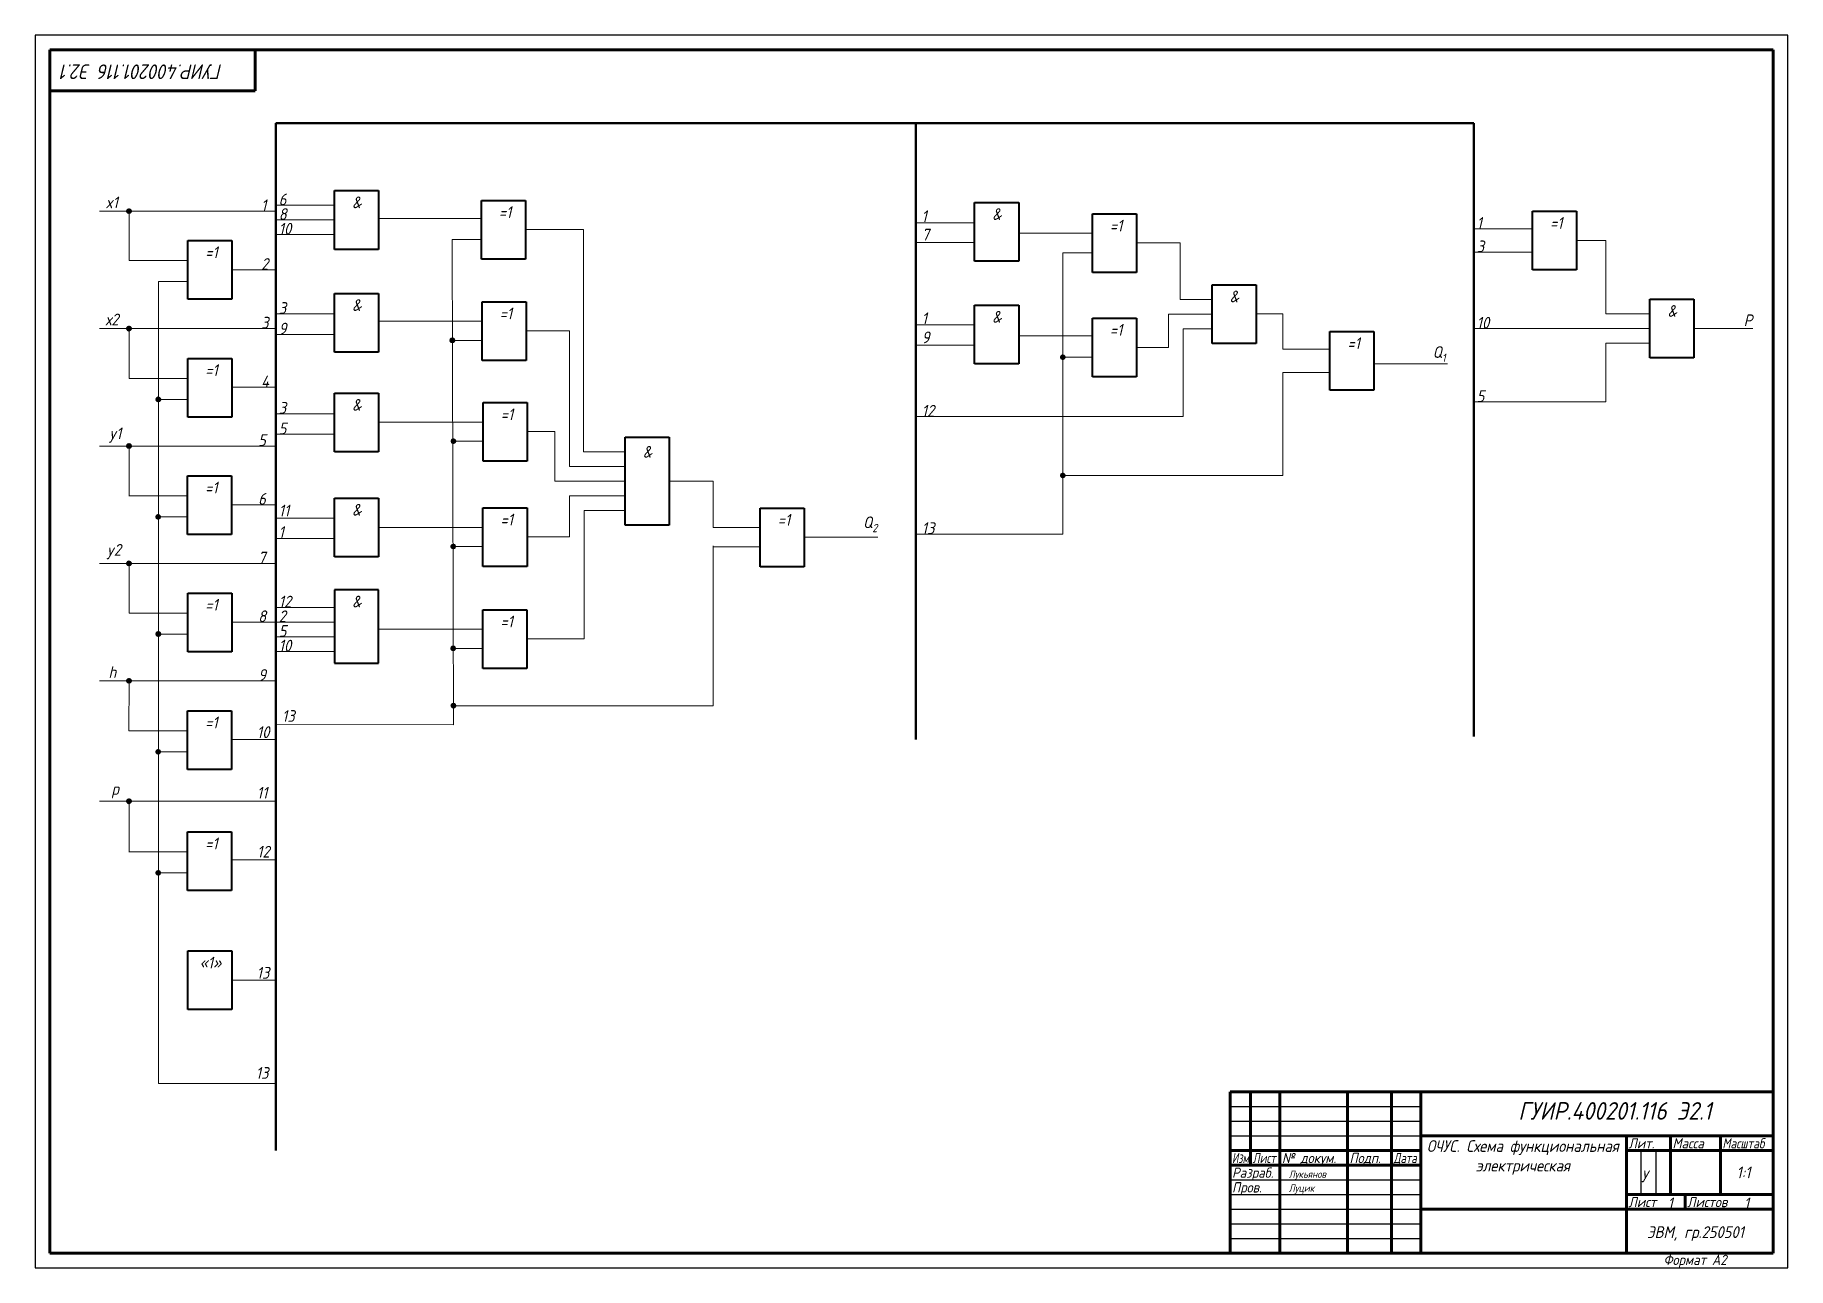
# Model space of a CAD drawing. Header units: millimetres. Extents: x 18 to 615, y 56 to 476.
import ezdxf

# ---------------------------------------------------------------- set-up
doc = ezdxf.new("R2010")
doc.units = ezdxf.units.MM
doc.header["$LTSCALE"] = 0.5
doc.layers.get('0').update_dxf_attribs({"lineweight": 60})
doc.layers.get('Defpoints').update_dxf_attribs({"color": 5})
doc.layers.add('4-текст', color=7, linetype='Continuous', true_color=0x00ad00)
doc.layers.add('провода', color=122, linetype='Continuous', lineweight=15)
doc.layers.add('фигуры', color=7, linetype='Continuous', lineweight=40)
doc.styles.get("Standard").update_dxf_attribs({"font": 'isocpeui.ttf', "width": 0.9})

msp = doc.modelspace()

# ---------------------------------------------------------------- linework, layer by layer
for p, q in [((23, 471.05), (23, 457.05)), ((93, 457.05), (93, 471.05)), ((23, 457.05), (93, 457.05)), ((560, 101.05), (560, 96.05))]:
    msp.add_line(p, q)
at = {"lineweight": 50}
msp.add_line((318, 446.05), (318, 236.05), dxfattribs=at)
at = {"lineweight": 40}
for p, q in [((120, 287.05), (120, 262.05)), ((135, 287.05), (120, 287.05)), ((135, 262.05), (135, 287.05)), ((120, 262.05), (135, 262.05))]:
    msp.add_line(p, q, dxfattribs=at)
at = {"lineweight": 60}
for p, q in [((610, 116.05), (425, 116.05)), ((425, 61.05), (425, 116.05)), ((432, 116.05), (432, 91.05)), ((442, 61.05), (442, 116.05)), ((465, 116.05), (465, 61.05)), ((480, 61.05), (480, 116.05)), ((490, 116.05), (490, 61.05)), ((425, 96.05), (490, 96.05)), ((490, 101.05), (610, 101.05)), ((560, 61.05), (560, 101.05)), ((560, 96.05), (610, 96.05)), ((575, 101.05), (575, 81.05)), ((592, 81.05), (592, 101.05)), ((425, 91.05), (490, 91.05)), ((560, 81.05), (610, 81.05)), ((580, 76.05), (580, 81.05)), ((490, 76.05), (610, 76.05))]:
    msp.add_line(p, q, dxfattribs=at)
at = {"lineweight": -3}
for p, q in [((425, 111.05), (490, 111.05)), ((425, 106.05), (490, 106.05)), ((425, 101.05), (490, 101.05)), ((565, 81.05), (565, 96.05)), ((570, 96.05), (570, 81.05)), ((425, 86.05), (490, 86.05)), ((425, 81.05), (490, 81.05)), ((425, 76.05), (490, 76.05)), ((425, 71.05), (490, 71.05)), ((425, 66.05), (490, 66.05))]:
    msp.add_line(p, q, dxfattribs=at)
for centre in [(50, 416.05), (50, 376.05), (160.12, 372.05), (368, 366.3), (59.99, 351.94), (50, 336.05), (160.48, 337.7), (368, 326.05), (59.92, 311.9), (160.42, 301.83), (50, 296.05), (59.98, 272), (160.39, 267.12), (50, 256.05), (160.49, 247.59), (59.95, 231.91), (50, 215.05), (59.95, 190.66)]:
    msp.add_circle(centre, 0.5)
at = {"layer": 'Defpoints'}
for p, q in [((615, 476.05), (18, 476.05)), ((18, 476.05), (18, 56.05)), ((615, 56.05), (615, 476.05)), ((18, 56.05), (615, 56.05))]:
    msp.add_line(p, q, dxfattribs=at)
at = {"layer": 'провода'}
for p, q in [((100, 418.05), (120, 418.05)), ((100, 413.05), (120, 413.05)), ((135, 413.55), (170, 413.55)), ((338, 412.04), (318, 412.04)), ((100, 408.05), (120, 408.05)), ((160.07, 406.43), (160.48, 241.05)), ((170.01, 406.43), (160.07, 406.43)), ((200, 409.83), (204.75, 409.83)), ((204.75, 334.05), (204.75, 409.83)), ((353, 408.55), (378, 408.55)), ((528, 410.05), (508, 410.05)), ((543, 406.05), (553, 406.05)), ((553, 406.05), (553, 381.05)), ((338, 405.33), (318, 405.33)), ((368, 306.05), (368, 401.86)), ((368, 401.86), (378, 401.86)), ((408, 405.24), (408, 385.99)), ((528, 402.05), (508, 402.05)), ((60, 118.87), (60, 392.09)), ((60, 392.09), (70, 392.09)), ((408, 385.99), (418.86, 385.99)), ((100, 381.05), (120, 381.05)), ((135, 378.55), (170, 378.55)), ((338, 377.34), (318, 377.34)), ((404, 380.99), (404, 369.61)), ((404, 380.99), (418.86, 380.99)), ((434, 381.05), (443, 381.05)), ((443, 381.05), (443, 369.05)), ((553, 381.05), (568, 381.05)), ((100, 374.05), (120, 374.05)), ((170.16, 372.03), (160.16, 372.03)), ((200, 375.29), (200, 329.05)), ((338, 370.38), (318, 370.38)), ((353, 373.55), (378, 373.55)), ((409, 375.99), (409, 346.05)), ((409, 375.99), (418.86, 375.99)), ((543, 376.05), (508, 376.05)), ((543, 376.05), (568, 376.05)), ((553, 371.05), (553, 351.05)), ((553, 371.05), (568, 371.05)), ((583.04, 376.06), (603.04, 376.06)), ((368, 366.3), (378, 366.3)), ((443, 369.05), (459, 369.05)), ((443, 361.05), (443, 326.05)), ((443, 361.05), (459, 361.05)), ((474, 364.05), (499, 364.05)), ((60, 351.94), (70, 351.94)), ((100, 347.05), (120, 347.05)), ((553, 351.05), (508, 351.05)), ((135.36, 344.2), (170.36, 344.2)), ((195, 341.05), (195, 324.05)), ((338, 346.05), (318, 346.05)), ((337.98, 346.05), (409, 346.05)), ((100, 340.05), (120, 340.05)), ((170.52, 337.68), (160.52, 337.68)), ((249, 324.05), (249, 308.26)), ((368, 326.05), (393, 326.05)), ((200, 319.05), (199.98, 305.07)), ((59.94, 311.91), (69.94, 311.91)), ((100, 311.48), (120, 311.48)), ((205, 314.05), (205, 270.37)), ((100, 304.5), (120, 304.5)), ((135, 308.33), (170.29, 308.33)), ((249, 308.26), (264.72, 308.26)), ((279.97, 305.05), (305, 305.05)), ((318, 306.05), (368, 306.05)), ((170.45, 301.81), (160.45, 301.81)), ((249, 302.05), (249, 247.59)), ((264.87, 301.74), (249, 301.74)), ((100, 281.05), (120, 281.05)), ((100, 276.05), (120, 276.05)), ((60, 272.01), (70, 272.01)), ((100, 271.05), (120, 271.05)), ((135.27, 273.62), (170.27, 273.62)), ((100, 266.05), (120, 266.05)), ((170.43, 267.1), (160.43, 267.1)), ((248.99, 247.59), (160.49, 247.59)), ((100, 241.16), (160.48, 241.05)), ((59.96, 231.92), (69.96, 231.92)), ((59.96, 190.66), (69.96, 190.66)), ((100, 118.87), (60, 118.87))]:
    msp.add_line(p, q, dxfattribs=at)
at = {"layer": 'провода', "lineweight": 15}
for p, q in [((100, 416.05), (40, 416.05)), ((50, 416.05), (50, 399.21)), ((185, 409.83), (200, 409.83)), ((393.1, 405.24), (408, 405.24)), ((50, 399.21), (70, 399.21)), ((85, 396.05), (100, 396.05)), ((100, 376.05), (40, 376.05)), ((50, 376.05), (50, 359.07)), ((185.26, 375.29), (200, 375.29)), ((393.14, 369.61), (404, 369.61)), ((50, 359.07), (70, 359.07)), ((85, 356.05), (100, 356.05)), ((185.62, 340.94), (195, 340.94)), ((100, 336.05), (40, 336.05)), ((50, 336.05), (50, 319.03)), ((200, 329.05), (219, 329.05)), ((204.75, 334.05), (219, 334.05)), ((195, 324.05), (219.06, 324.05)), ((234, 324.05), (249, 324.05)), ((393, 326.05), (443, 326.05)), ((49.94, 319.03), (69.94, 319.03)), ((200, 319.05), (219, 319.05)), ((85, 316.05), (100, 316.05)), ((205, 314.05), (219.25, 314.05)), ((185.55, 305.07), (199.98, 305.07)), ((100, 296.05), (40, 296.05)), ((50, 296.05), (50, 279.13)), ((50, 279.13), (70, 279.13)), ((85, 276.05), (100, 276.05)), ((185.53, 270.37), (205, 270.37)), ((100, 256.05), (40, 256.05)), ((50, 256.05), (49.96, 239.04)), ((49.96, 239.04), (69.96, 239.04)), ((85, 236.05), (100, 236.05)), ((100, 215.05), (40, 215.05)), ((50, 215.05), (50, 197.79)), ((49.96, 197.79), (69.96, 197.79)), ((85, 195.05), (100, 195.05)), ((85, 154.05), (100, 154.05))]:
    msp.add_line(p, q, dxfattribs=at)
at = {"layer": 'фигуры', "lineweight": 60}
for p, q in [((23, 61.05), (23, 471.05)), ((23, 471.05), (595, 471.05)), ((595, 471.05), (610, 471.05)), ((610, 471.05), (610, 61.05)), ((610, 61.05), (23, 61.05))]:
    msp.add_line(p, q, dxfattribs=at)
at = {"layer": 'фигуры', "lineweight": 50}
for p, q in [((100, 446.05), (100, 96.05)), ((100, 446.05), (508, 446.05)), ((508, 446.05), (508, 237.05))]:
    msp.add_line(p, q, dxfattribs=at)
at = {"layer": 'фигуры', "lineweight": 40}
for p, q in [((120, 423.05), (135, 423.05)), ((120, 403.05), (120, 423.05)), ((135, 423.05), (135, 403.05)), ((170, 419.72), (185, 419.72)), ((170, 399.72), (170, 419.72)), ((185, 419.72), (185, 408.72)), ((338, 419.05), (353, 419.05)), ((338, 399.05), (338, 419.05)), ((353, 419.05), (353, 399.05)), ((378.1, 415.13), (393.1, 415.13)), ((378.1, 395.13), (378.1, 415.13)), ((393.1, 415.13), (393.1, 404.13)), ((528, 416.05), (543, 416.05)), ((528, 396.05), (528, 416.05)), ((543, 416.05), (543, 405.05)), ((70, 406.05), (85, 406.05)), ((70, 386.05), (70, 406.05)), ((85, 406.05), (85, 395.05)), ((185, 408.72), (185, 399.72)), ((135, 403.05), (120, 403.05)), ((393.1, 404.13), (393.1, 395.13)), ((543, 405.05), (543, 396.05)), ((85, 395.05), (85, 386.05)), ((185, 399.72), (170, 399.72)), ((353, 399.05), (338, 399.05)), ((393.1, 395.13), (378.1, 395.13)), ((543, 396.05), (528, 396.05)), ((120, 388.05), (135, 388.05)), ((120, 368.05), (120, 388.05)), ((135, 388.05), (135, 368.05)), ((418.86, 390.99), (433.86, 390.99)), ((418.86, 370.99), (418.86, 390.99)), ((433.86, 390.99), (433.86, 370.99)), ((85, 386.05), (70, 386.05)), ((170.26, 385.21), (185.26, 385.21)), ((170.26, 365.21), (170.26, 385.21)), ((185.26, 385.21), (185.26, 374.21)), ((338, 384.05), (353, 384.05)), ((338, 364.05), (338, 384.05)), ((353, 384.05), (353, 364.05)), ((568, 386.05), (583, 386.05)), ((568, 366.05), (568, 386.05)), ((583, 386.05), (583, 366.05)), ((378.09, 379.63), (393.09, 379.63)), ((378.09, 359.63), (378.09, 379.63)), ((393.09, 379.63), (393.09, 368.63)), ((185.26, 374.21), (185.26, 365.21)), ((433.86, 370.99), (418.86, 370.99)), ((459, 375.05), (474, 375.05)), ((459, 355.05), (459, 375.05)), ((474, 375.05), (474, 364.05)), ((70, 365.91), (85, 365.91)), ((70, 345.91), (70, 365.91)), ((85, 365.91), (85, 354.91)), ((135, 368.05), (120, 368.05)), ((185.26, 365.21), (170.26, 365.21)), ((393.09, 368.63), (393.09, 359.63)), ((583, 366.05), (568, 366.05)), ((353, 364.05), (338, 364.05)), ((393.09, 359.63), (378.09, 359.63)), ((474, 364.05), (474, 355.05)), ((85, 354.91), (85, 345.91)), ((120, 354.05), (135, 354.05)), ((120, 334.05), (120, 354.05)), ((135, 354.05), (135, 334.05)), ((474, 355.05), (459, 355.05)), ((170.62, 350.85), (185.62, 350.85)), ((170.62, 330.85), (170.62, 350.85)), ((185.62, 350.85), (185.62, 339.85)), ((85, 345.91), (70, 345.91)), ((185.62, 339.85), (185.62, 330.85)), ((219, 324.05), (219, 339.05)), ((219, 339.05), (234, 339.05)), ((234, 339.05), (234, 309.05)), ((135, 334.05), (120, 334.05)), ((185.62, 330.85), (170.62, 330.85)), ((69.94, 325.87), (84.94, 325.87)), ((69.94, 305.87), (69.94, 325.87)), ((84.94, 325.87), (84.94, 314.87)), ((219, 309.05), (219, 324.05)), ((120, 318.32), (135, 318.32)), ((120, 298.32), (120, 318.32)), ((135, 318.32), (135, 298.32)), ((84.94, 314.87), (84.94, 305.87)), ((170.55, 314.98), (185.55, 314.98)), ((170.55, 294.98), (170.55, 314.98)), ((185.55, 314.98), (185.55, 303.98)), ((264.97, 314.92), (279.97, 314.92)), ((264.97, 294.92), (264.97, 314.92)), ((279.97, 314.92), (279.97, 303.92)), ((84.94, 305.87), (69.94, 305.87)), ((234, 309.05), (219, 309.05)), ((185.55, 303.98), (185.55, 294.98)), ((279.97, 303.92), (279.97, 294.92)), ((135, 298.32), (120, 298.32)), ((185.55, 294.98), (170.55, 294.98)), ((279.97, 294.92), (264.97, 294.92)), ((70, 285.97), (85, 285.97)), ((70, 265.97), (70, 285.97)), ((85, 285.97), (85, 274.97)), ((85, 274.97), (85, 265.97)), ((170.53, 280.28), (185.53, 280.28)), ((170.53, 260.28), (170.53, 280.28)), ((185.53, 280.28), (185.53, 269.28)), ((185.53, 269.28), (185.53, 260.28)), ((85, 265.97), (70, 265.97)), ((185.53, 260.28), (170.53, 260.28)), ((69.96, 245.88), (84.96, 245.88)), ((69.96, 225.88), (69.96, 245.88)), ((84.96, 245.88), (84.96, 234.88)), ((84.96, 234.88), (84.96, 225.88)), ((84.96, 225.88), (69.96, 225.88)), ((69.96, 204.63), (84.96, 204.63)), ((69.96, 184.63), (69.96, 204.63)), ((84.96, 204.63), (84.96, 193.63)), ((84.96, 193.63), (84.96, 184.63)), ((84.96, 184.63), (69.96, 184.63)), ((70, 164.05), (85, 164.05)), ((70, 144.05), (70, 164.05)), ((85, 164.05), (85, 153.05)), ((85, 153.05), (85, 144.05)), ((85, 144.05), (70, 144.05))]:
    msp.add_line(p, q, dxfattribs=at)

# ---------------------------------------------------------------- texts
at = {"lineweight": -3, "width": 0.9}
msp.add_text('Формат А2', height=3.5, dxfattribs=at).set_placement((572.6, 57.05))
at = {"insert": (490, 99.58), "char_height": 4, "attachment_point": 1}
msp.add_mtext_dynamic_manual_height_columns('\\pxqc;ОЧУС. Схема функциональная электрическая', width=69.4534, gutter_width=20, heights=[22.24], dxfattribs=at)
at = {"layer": '4-текст', "lineweight": -3}
for s, width, p in [('Лит.', 0.9, (560.67, 96.75)), ('Масса', 0.9, (575.67, 96.75)), ('Масштаб', 0.8, (592.67, 96.75)), ('Изм.', 0.7, (425.67, 91.75)), ('Разраб.', 0.9, (425.67, 86.75)), ('Лист', 0.75, (432.67, 91.75)), ('№ докум.', 0.9, (442.67, 91.75)), ('Подп.', 0.9, (465.67, 91.75)), ('Дата', 0.75, (480.67, 91.75)), ('Пров.', 0.9, (425.67, 81.75)), ('Лист', 0.9, (560.67, 76.75)), ('Листов', 0.9, (580.67, 76.75))]:
    msp.add_text(s, height=3.5, dxfattribs=dict(at, width=width)).set_placement(p)
at = {"layer": 'провода', "width": 0.9}
for s, p in [('1:1', (597.48, 86.6)), ('У', (565, 85.25)), ('1', (574, 76.05)), ('1', (600, 76.05))]:
    msp.add_text(s, height=4, dxfattribs=at).set_placement(p)
at = {"layer": 'провода', "insert": (27, 463.55), "char_height": 5, "attachment_point": 6, "rotation": 180}
msp.add_mtext_dynamic_manual_height_columns('ГУИР.400201.116 Э2.1', width=70, gutter_width=20, heights=[0], dxfattribs=at)
at = {"layer": 'провода'}
for s, width, insert, char_height, attachment_point in [('ГУИР.400201.116 Э2.1', 84, (589, 109.55), 6, 6), ('Лукьянов', 23, (445, 89.25), 2.5, 1), ('Луцик', 23, (445, 84.5), 2.5, 1), ('ЭВМ, гр.250501', 50, (567, 70.25), 4, 1)]:
    msp.add_mtext_dynamic_manual_height_columns(s, width=width, gutter_width=20, heights=[0], dxfattribs=dict(at, insert=insert, char_height=char_height, attachment_point=attachment_point))
at = {"layer": 'фигуры', "width": 0.9}
for s, p in [('x1', (42, 417.05)), ('1', (95, 416.05)), ('6', (101, 418.05)), ('&', (126, 417.05)), ('8', (101, 413.05)), ('10', (101, 408.05)), ('=1', (176, 413.72)), ('1', (319.93, 412.32)), ('&', (344, 413.05)), ('=1', (384.1, 409.13)), ('1', (509, 410.05)), ('=1', (534, 410.05)), ('7', (320, 406.05)), ('3', (509, 402.05)), ('=1', (76, 400.05)), ('2', (95, 396.05)), ('&', (424.86, 384.99)), ('3', (101, 381.05)), ('&', (126, 382.05)), ('=1', (176.26, 379.21)), ('&', (574, 380.05)), ('х2', (42, 377.15)), ('3', (95, 376.05)), ('9', (101, 374.05)), ('1', (320, 377.54)), ('&', (344, 378.05)), ('=1', (384.09, 373.63)), ('10', (509, 376.05)), ('P', (599.94, 376.88)), ('9', (320, 371.05)), ('=1', (465, 369.05)), ('=1', (76, 359.91)), ('4', (95, 356.05)), ('5', (509, 351.05)), ('3', (101, 347.05)), ('&', (126, 348.05)), ('=1', (176.62, 344.85)), ('12', (320, 346.05)), ('y1', (43.17, 338.36)), ('5', (101, 340.05)), ('5', (94, 336.05)), ('&', (225, 332.05)), ('=1', (75.94, 319.87)), ('6', (94, 316.05)), ('11', (101, 312.05)), ('&', (126, 312.32)), ('=1', (176.55, 308.98)), ('=1', (270.97, 308.92)), ('1', (100.96, 304.75)), ('13', (320, 306.05)), ('y2', (42.39, 298.69)), ('7', (94, 296.05)), ('=1', (76, 279.97)), ('12', (101, 281.05)), ('&', (126, 281.05)), ('8', (94, 276.05)), ('2', (101, 276.05)), ('5', (101, 271.05)), ('=1', (176.53, 274.28)), ('10', (101, 266.05)), ('h', (43, 257.05)), ('9', (94, 256.05)), ('13', (102.11, 242.08)), ('=1', (75.96, 239.88)), ('10', (93.56, 236.58)), ('p', (44, 217.25)), ('11', (93.56, 215.94)), ('=1', (75.96, 198.63)), ('12', (93.64, 195.85)), ('«1»', (74, 158.05)), ('13', (93.47, 154.58)), ('13', (93.18, 120.48))]:
    msp.add_text(s, height=4, dxfattribs=at).set_placement(p)
at = {"layer": 'фигуры', "char_height": 4, "attachment_point": 1}
for s, width, insert in [('\\A1;Q{\\H0.7x;\\S^ 1;}', 8, (494, 370.06)), ('\\A1;Q{\\H0.7x;\\S^ 2;}', 7, (300, 312.06))]:
    msp.add_mtext_dynamic_manual_height_columns(s, width=width, gutter_width=20, heights=[0], dxfattribs=dict(at, insert=insert))

doc.saveas('drawing.dxf')
